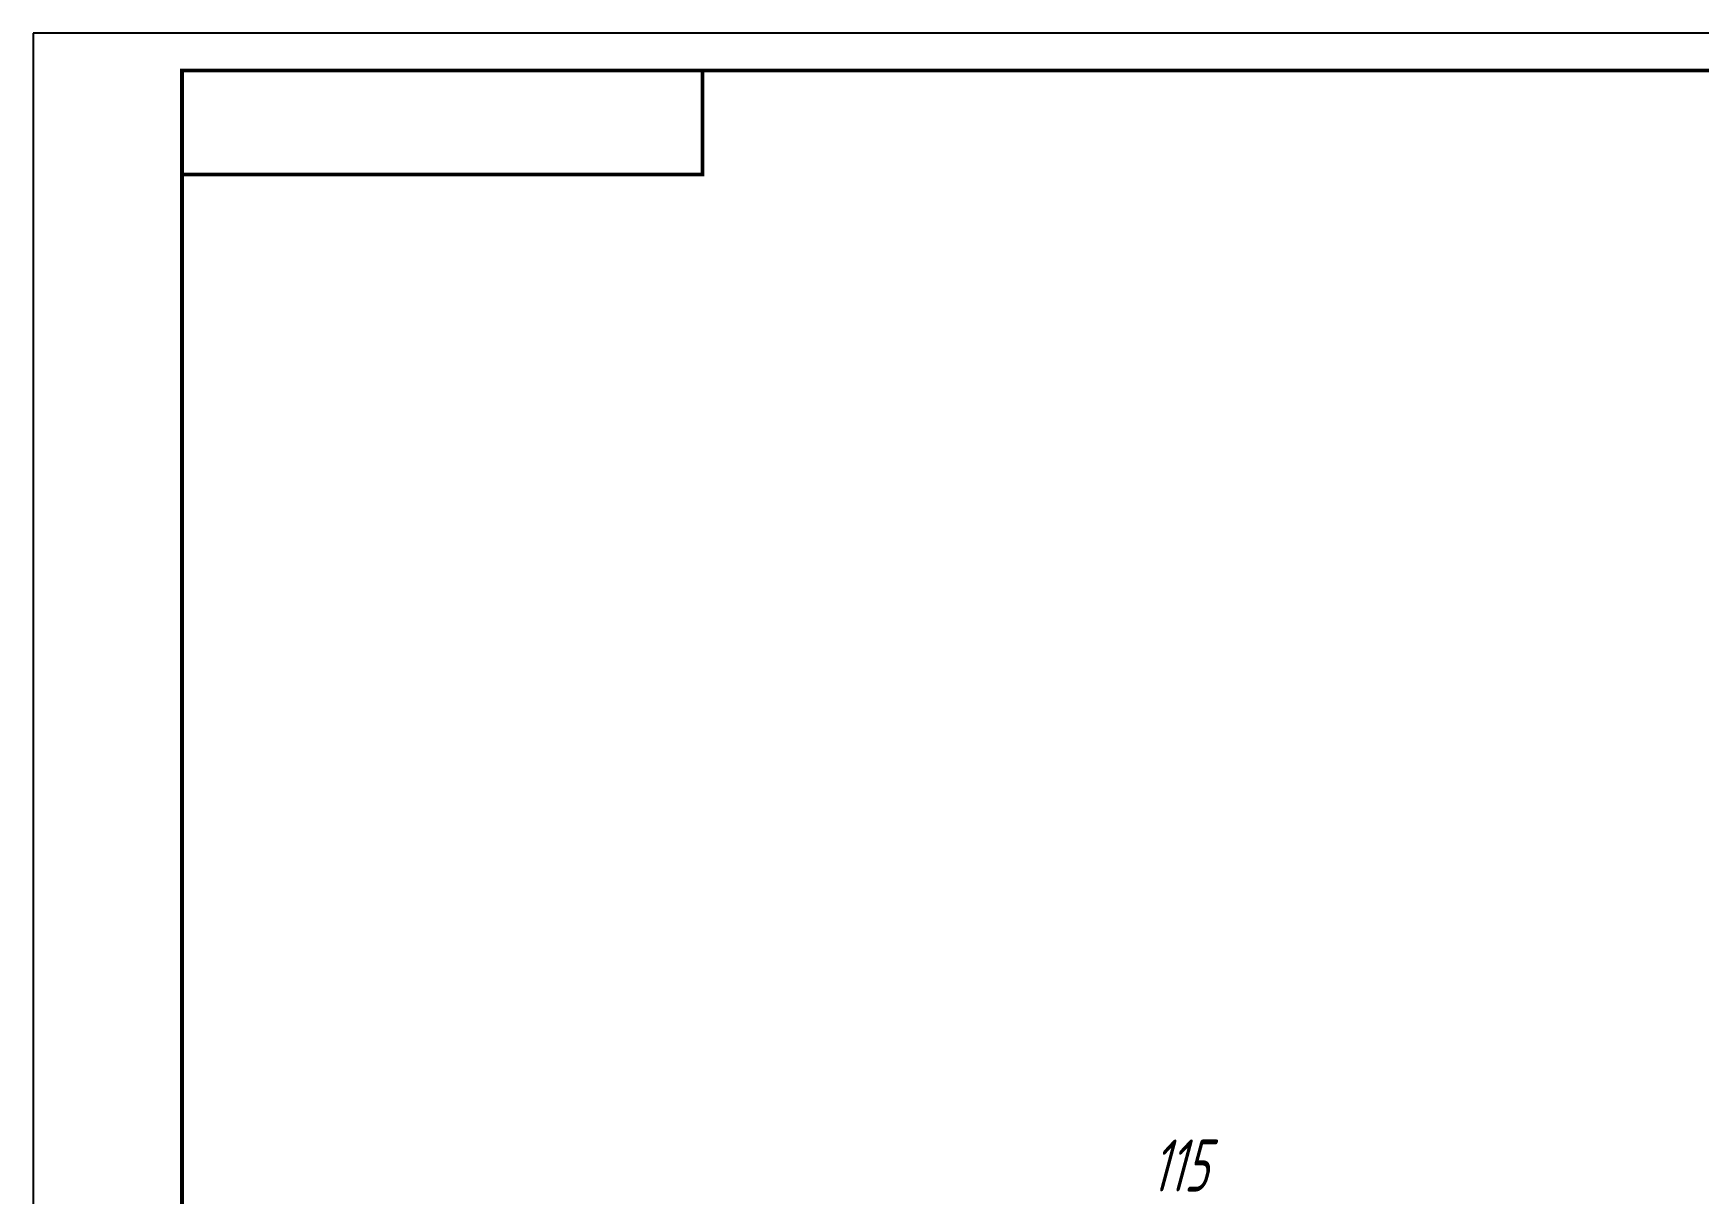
# Model space of a CAD drawing. Extents: x -10 to 1530, y -433 to 597.
# Drawn here: x -10 to 214, y 440.5 to 596.6 of the extents above; entities that cross this region are included whole.
import ezdxf

# ---------------------------------------------------------------- set-up
doc = ezdxf.new("R2010")
doc.units = 0
doc.layers.get('0').update_dxf_attribs({"linetype": 'CONTINUOUS'})
doc.layers.add('ТЕКСТ', color=1, linetype='CONTINUOUS')
doc.styles.get("Standard").update_dxf_attribs({"font": 'txt.shx', "width": 0.6, "oblique": 15})

msp = doc.modelspace()

# ---------------------------------------------------------------- linework, layer by layer
for p, q in [((831, 596.55631), (-10, 596.55631)), ((-10, 596.55631), (-10, 2.55631)), ((826, 591.55631), (10, 591.55631)), ((10, 591.55631), (10, 7.55631))]:
    msp.add_line(p, q)
at = {"const_width": 0.5}
for points in [[(826, 591.55631), (10, 591.55631), (10, 7.55631), (826, 7.55631), (826, 591.55631)], [(80, 591.55631), (80, 577.55631), (10, 577.55631)]]:
    msp.add_lwpolyline(points, dxfattribs=at)

# ---------------------------------------------------------------- texts
at = {"layer": 'ТЕКСТ', "color": 0, "oblique": 15, "width": 0.6}
msp.add_text('115', height=7, dxfattribs=at).set_placement((140.37082, 440.74817))

doc.saveas('drawing.dxf')
